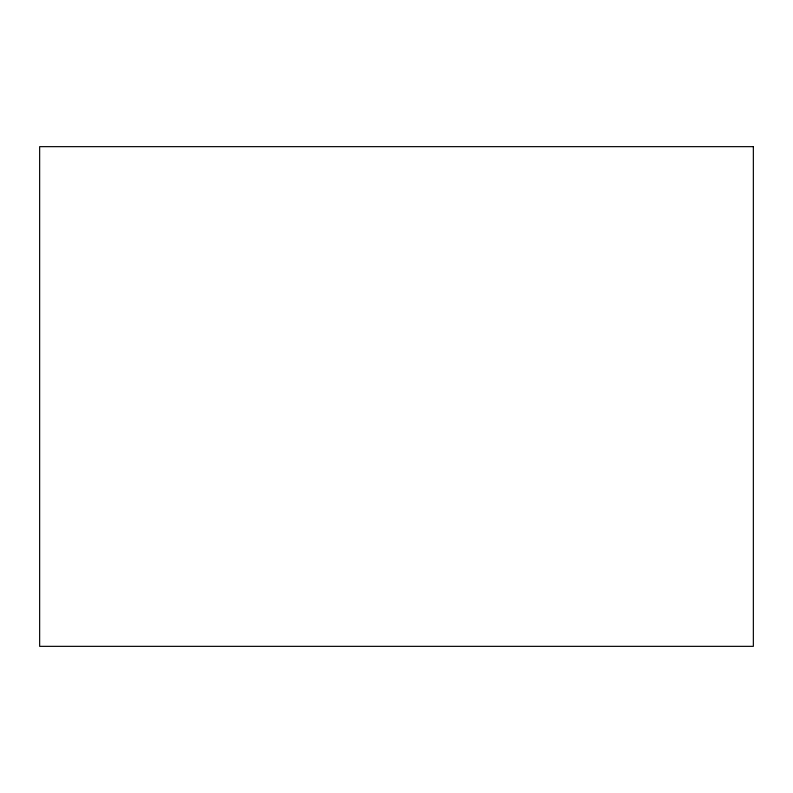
<?xml version="1.0" encoding="UTF-8"?>
<svg xmlns="http://www.w3.org/2000/svg" width="793" height="793" viewBox="0 0 793 793"><rect width="100%" height="100%" fill="white"/><g stroke="black" fill="none" stroke-linecap="round" stroke-linejoin="round"><path stroke-width="1.19" d="M753.35 146.655L39.65 146.655L39.65 646.345L753.35 646.345L753.35 146.655"/></g></svg>
